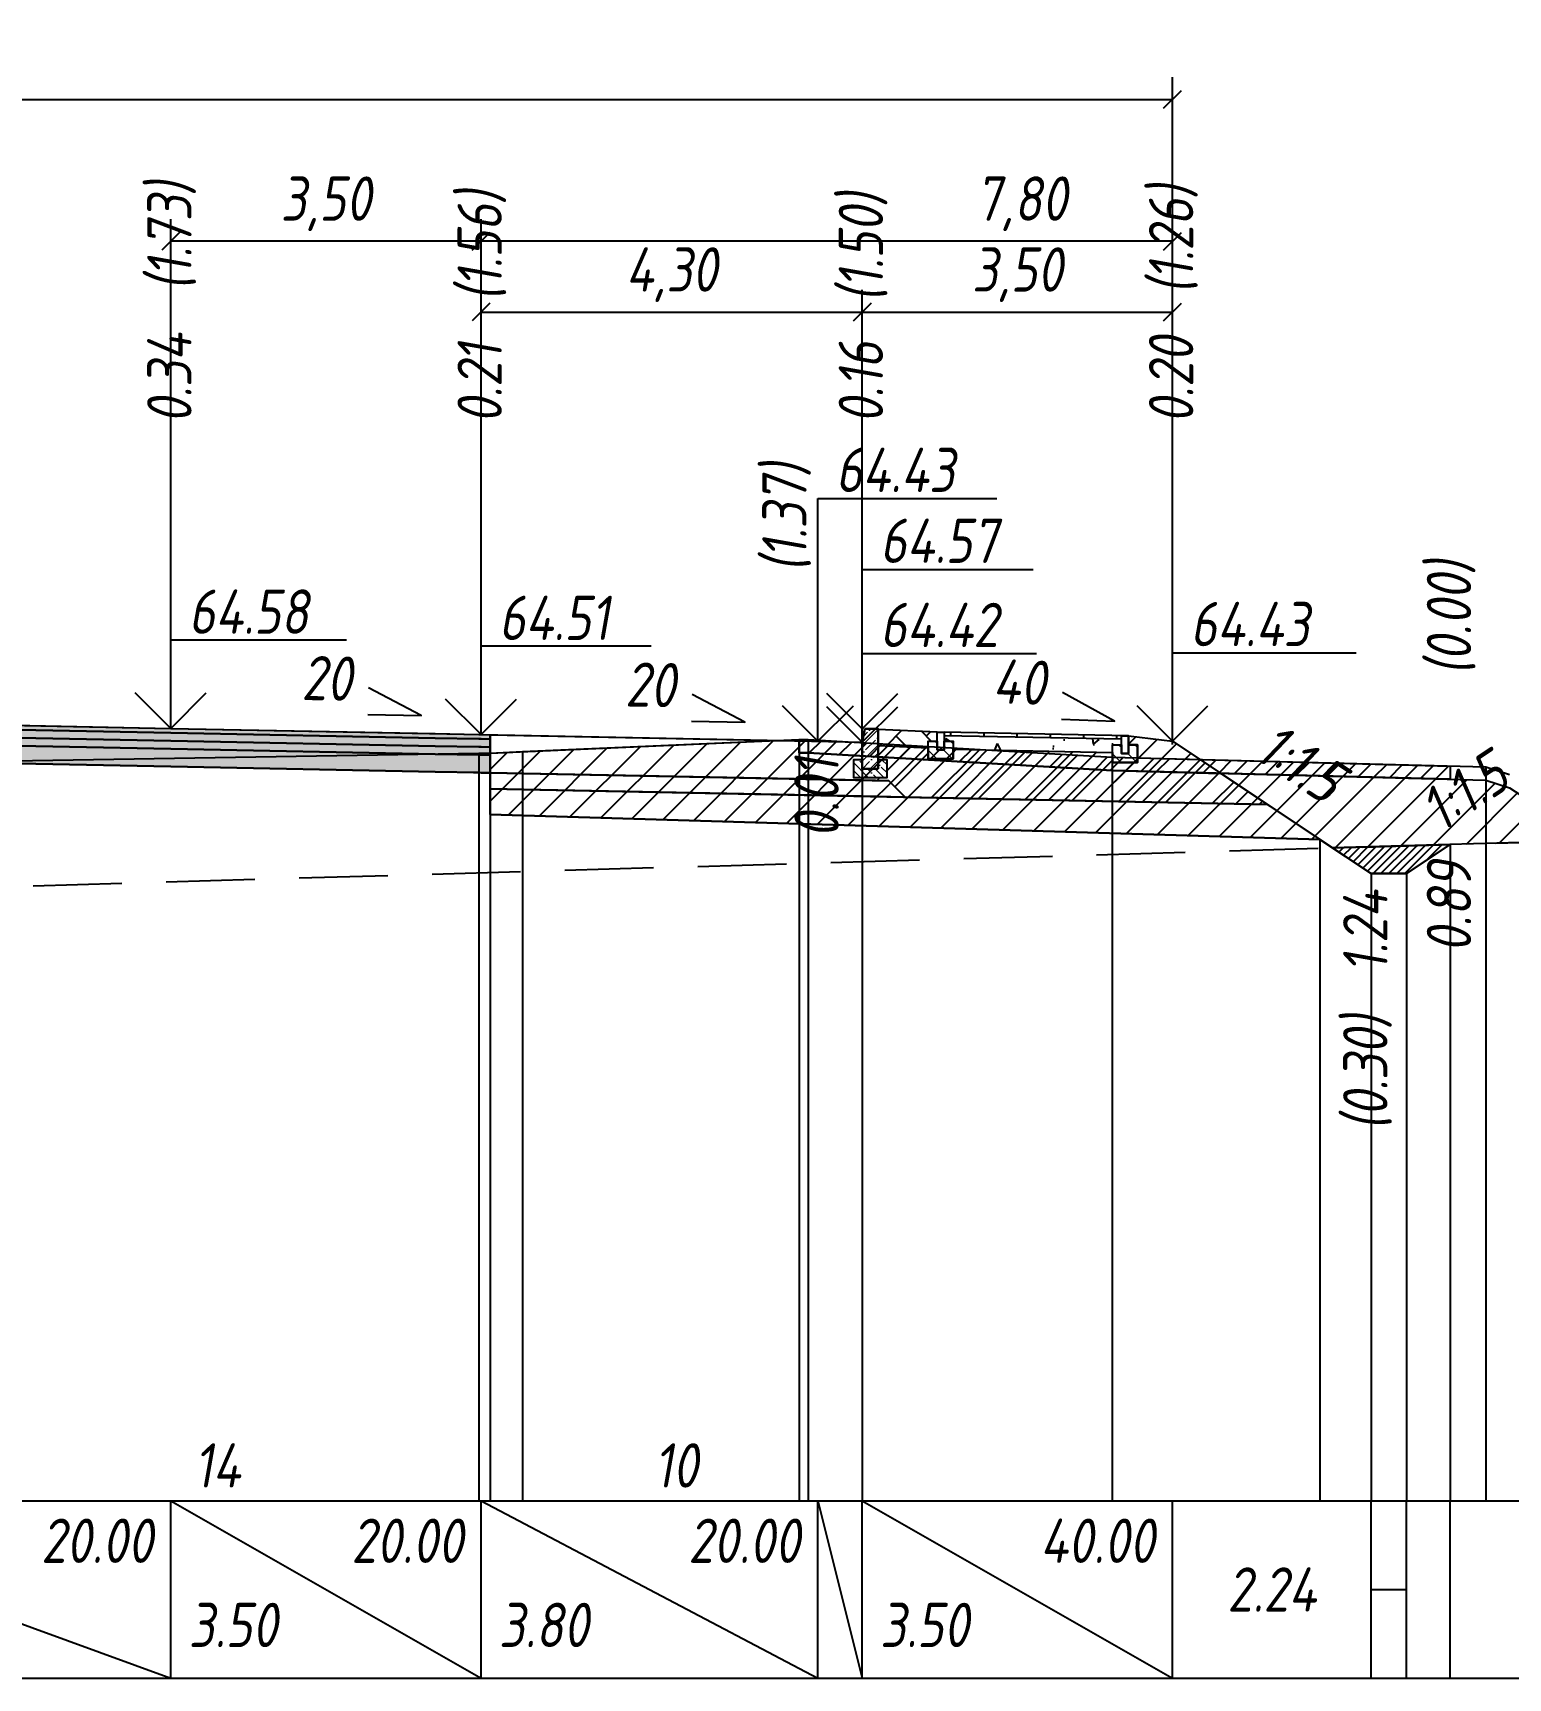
# Model space of a CAD drawing. Extents: x -717 to 1451, y -133302 to 233.
# Drawn here: x 212.6 to 295.8, y -130138 to -130045.2 of the extents above; entities that cross this region are included whole.
import ezdxf
from ezdxf.enums import TextEntityAlignment as Align

# ---------------------------------------------------------------- set-up
doc = ezdxf.new("R2010")
doc.units = 0
doc.linetypes.add('штриховая', pattern=[0.75, 0.5, -0.25])
for name, color, linetype in [('Интерполированный поперечник', 2, 'Continuous'), ('КОД_399', 252, 'Continuous'), ('Код_514', 1, 'Continuous'), ('Контур_0', 7, 'Continuous'), ('Контур_2660', 7, 'Continuous'), ('Контур_2665', 7, 'Continuous'), ('Контур_400', 7, 'Continuous'), ('Контур_508', 7, 'Continuous'), ('Контур_512', 7, 'Continuous'), ('Контур_513', 7, 'Continuous'), ('Красный поперечник', 1, 'Continuous'), ('Объём_2501', 7, 'Continuous'), ('Объём_2650', 7, 'Continuous'), ('Объём_2660', 7, 'Continuous'), ('Объём_2661', 7, 'Continuous'), ('Объём_2663', 7, 'Continuous'), ('Объём_2664', 7, 'Continuous'), ('Объём_2665', 7, 'Continuous'), ('Объём_2666', 7, 'Continuous'), ('Объём_2753', 7, 'Continuous'), ('Откосы', 7, 'Continuous'), ('Отметки покрытия', 7, 'Continuous'), ('Рабочие отметки', 7, 'Continuous'), ('Рабочие отметки доп.', 7, 'Continuous'), ('Слои выравнивания', 7, 'Continuous'), ('Таблица', 7, 'Continuous'), ('Уклоны проезжей части', 7, 'Continuous'), ('Черный поперечник', 3, 'Continuous')]:
    doc.layers.add(name, color=color, linetype=linetype)
for name, color, linetype, true_color in [('Контур_2540', 2, 'Continuous', 0xffff00), ('Контур_2562', 3, 'Continuous', 0x00ff00), ('Контур_2570', 7, 'Continuous', 0x80ff00), ('Контур_2725', 7, 'Continuous', 0x323232), ('Контур_2736', 4, 'Continuous', 0x00ffff), ('Контур_2737', 4, 'Continuous', 0x00ffff), ('Контур_2738', 4, 'Continuous', 0x00ffff), ('Контур_2739', 4, 'Continuous', 0x00ffff), ('Контур_2741', 4, 'Continuous', 0x00ffff), ('Контур_2742', 4, 'Continuous', 0x00ffff), ('Контур_2743', 4, 'Continuous', 0x00ffff), ('Контур_2744', 7, 'Continuous', 0xa4ffff), ('Контур_2745', 7, 'Continuous', 0xa4ffff), ('Контур_2747', 4, 'Continuous', 0x00ffff), ('Контур_2748', 4, 'Continuous', 0x00ffff), ('Контур_2749', 4, 'Continuous', 0x00ffff), ('Контур_2750', 4, 'Continuous', 0x00ffff), ('Контур_2751', 4, 'Continuous', 0x00ffff), ('Контур_2752', 4, 'Continuous', 0x00ffff), ('Контур_2760', 7, 'Continuous', 0x323232), ('Контур_2761', 7, 'Continuous', 0x323232), ('Контур_2762', 7, 'Continuous', 0x323232), ('Контур_2763', 7, 'Continuous', 0x323232), ('Контур_402', 7, 'Continuous', 0xff6464), ('Контур_703', 4, 'Continuous', 0x00ffff), ('Контур_705', 4, 'Continuous', 0x00ffff), ('Контур_707', 4, 'Continuous', 0x00ffff), ('Контур_720', 131, 'Continuous', 0xaaffff), ('Объём_2500', 7, 'Continuous', 0xc0c0c0), ('Объём_2520', 7, 'Continuous', 0x80ffff), ('Объём_2540', 2, 'Continuous', 0xffff00), ('Объём_2562', 3, 'Continuous', 0x00ff00), ('Объём_2563', 7, 'Continuous', 0xff8000), ('Объём_2570', 7, 'Continuous', 0x80ff00), ('Объём_2600', 7, 'Continuous', 0x808000), ('Объём_2620', 2, 'Continuous', 0xffff00), ('Объём_2746', 2, 'Continuous', 0xffff00)]:
    doc.layers.add(name, color=color, linetype=linetype, true_color=true_color)
doc.styles.get("Standard").update_dxf_attribs({"font": 'txt', "height": 2.5})
doc.styles.add('М', font='romand.shx', dxfattribs={"width": 0.8, "oblique": 10, "height": 2.5})
doc.dimstyles.new('ISO-25', dxfattribs={"dimtxt": 2.5, "dimasz": 2.5, "dimexe": 1.25, "dimexo": 0.625, "dimtad": 1, "dimtxsty": 'Standard', "dimcen": 2.5, "dimadec": 0, "dimazin": 0, "dimtfac": 1, "dimtmove": 0, "dimatfit": 3, "dimfxl": 1, "dimarcsym": 0})

# ---------------------------------------------------------------- blocks, each defined once
blk = doc.blocks.new('_Oblique')
at = {"color": 0, "linetype": 'ByBlock', "lineweight": -2}
blk.add_line((-0.5, -0.5), (0.5, 0.5), dxfattribs=at)
blk = doc.blocks.new('*D4045')
at = {"color": 0, "lineweight": -2, "transparency": 16777216}
for p, q in [((259.329, -130084.628), (259.329, -130059.673)), ((276.829, -130084.578), (276.829, -130059.673)), ((259.329, -130060.923), (276.829, -130060.923))]:
    blk.add_line(p, q, dxfattribs=at)
at = {"layer": 'Defpoints', "color": 0, "transparency": 16777216}
for p in [(276.829, -130060.923), (259.329, -130085.253), (276.829, -130085.203)]:
    blk.add_point(p, dxfattribs=at)
at = {"color": 0, "lineweight": -2, "transparency": 16777216, "rotation": 180}
blk.add_blockref('_Oblique', (259.329, -130060.923), dxfattribs=at)
at = {"color": 0, "lineweight": -2, "transparency": 16777216}
blk.add_blockref('_Oblique', (276.829, -130060.923), dxfattribs=at)
at = {"color": 0, "transparency": 16777216, "insert": (268.079, -130058.81), "char_height": 2.5, "width": 9.58333, "attachment_point": 5, "style": 'М'}
blk.add_mtext('3,50', dxfattribs=at)
blk = doc.blocks.new('*D4047')
at = {"color": 0, "lineweight": -2, "transparency": 16777216}
for p, q in [((237.829, -130084.198), (237.829, -130059.673)), ((259.329, -130084.628), (259.329, -130059.673)), ((237.829, -130060.923), (259.329, -130060.923))]:
    blk.add_line(p, q, dxfattribs=at)
at = {"layer": 'Defpoints', "color": 0, "transparency": 16777216}
for p in [(259.329, -130060.923), (237.829, -130084.823), (259.329, -130085.253)]:
    blk.add_point(p, dxfattribs=at)
at = {"color": 0, "lineweight": -2, "transparency": 16777216, "rotation": 180}
blk.add_blockref('_Oblique', (237.829, -130060.923), dxfattribs=at)
at = {"color": 0, "lineweight": -2, "transparency": 16777216}
blk.add_blockref('_Oblique', (259.329, -130060.923), dxfattribs=at)
at = {"color": 0, "transparency": 16777216, "insert": (248.579, -130058.81), "char_height": 2.5, "width": 9.58333, "attachment_point": 5, "style": 'М'}
blk.add_mtext('4,30', dxfattribs=at)
blk = doc.blocks.new('*D4049')
at = {"color": 0, "lineweight": -2, "transparency": 16777216}
for p, q in [((220.329, -130083.848), (220.329, -130055.673)), ((237.829, -130084.198), (237.829, -130055.673)), ((237.829, -130056.923), (220.329, -130056.923))]:
    blk.add_line(p, q, dxfattribs=at)
at = {"layer": 'Defpoints', "color": 0, "transparency": 16777216}
for p in [(220.329, -130056.923), (220.329, -130084.473), (237.829, -130084.823)]:
    blk.add_point(p, dxfattribs=at)
at = {"color": 0, "lineweight": -2, "transparency": 16777216, "rotation": 180}
blk.add_blockref('_Oblique', (220.329, -130056.923), dxfattribs=at)
at = {"color": 0, "lineweight": -2, "transparency": 16777216}
blk.add_blockref('_Oblique', (237.829, -130056.923), dxfattribs=at)
at = {"color": 0, "transparency": 16777216, "insert": (229.079, -130054.81), "char_height": 2.5, "width": 9.58333, "attachment_point": 5, "style": 'М'}
blk.add_mtext('3,50', dxfattribs=at)
blk = doc.blocks.new('*D4050')
at = {"color": 0, "lineweight": -2, "transparency": 16777216}
for p, q in [((237.829, -130084.198), (237.829, -130055.673)), ((276.829, -130085.328), (276.829, -130055.673)), ((276.829, -130056.923), (237.829, -130056.923))]:
    blk.add_line(p, q, dxfattribs=at)
at = {"layer": 'Defpoints', "color": 0, "transparency": 16777216}
for p in [(237.829, -130056.923), (237.829, -130084.823), (276.829, -130085.953)]:
    blk.add_point(p, dxfattribs=at)
at = {"color": 0, "lineweight": -2, "transparency": 16777216, "rotation": 180}
blk.add_blockref('_Oblique', (237.829, -130056.923), dxfattribs=at)
at = {"color": 0, "lineweight": -2, "transparency": 16777216}
blk.add_blockref('_Oblique', (276.829, -130056.923), dxfattribs=at)
at = {"color": 0, "transparency": 16777216, "insert": (268.312, -130054.81), "char_height": 2.5, "width": 9.58333, "attachment_point": 5, "style": 'М'}
blk.add_mtext('7,80', dxfattribs=at)
blk = doc.blocks.new('*D4052')
at = {"color": 0, "lineweight": -2, "transparency": 16777216}
for p, q in [((138.329, -130084.528), (138.329, -130047.673)), ((276.829, -130085.328), (276.829, -130047.673)), ((138.329, -130048.923), (276.829, -130048.923))]:
    blk.add_line(p, q, dxfattribs=at)
at = {"layer": 'Defpoints', "color": 0, "transparency": 16777216}
for p in [(276.829, -130048.923), (138.329, -130085.153), (276.829, -130085.953)]:
    blk.add_point(p, dxfattribs=at)
at = {"color": 0, "lineweight": -2, "transparency": 16777216, "rotation": 180}
blk.add_blockref('_Oblique', (138.329, -130048.923), dxfattribs=at)
at = {"color": 0, "lineweight": -2, "transparency": 16777216}
blk.add_blockref('_Oblique', (276.829, -130048.923), dxfattribs=at)
at = {"color": 0, "transparency": 16777216, "insert": (207.579, -130046.81), "char_height": 2.5, "width": 12.08333, "attachment_point": 5, "style": 'М'}
blk.add_mtext('27,70', dxfattribs=at)
blk = doc.blocks.new('БР100.30.18')
at = {"linetype": 'Continuous', "lineweight": 13}
h = blk.add_hatch(dxfattribs=at)
h.set_pattern_fill('ANSI35', scale=5)
h.set_pattern_definition([(45, (-1504.996, -4799.2297), (-0.88388348, 0.88388348), []), (45, (-1504.1121, -4799.2297), (-0.88388348, 0.88388348), [1.5625, -0.3125, 0, -0.3125])])
h.paths.add_polyline_path([(0.3, 3.47), (1.8, 3.47), (1.8, -1.03), (0, -1.03), (0, 1.97)])
h = blk.add_hatch(dxfattribs=at)
h.set_pattern_fill('ANSI35', scale=5, angle=90)
h.set_pattern_definition([(135, (-1504.996, -4800.7297), (-0.88388348, -0.88388348), []), (135, (-1504.996, -4799.8458), (-0.88388348, -0.88388348), [1.5625, -0.3125, 0, -0.3125])])
h.paths.add_polyline_path([(-1, -0.03), (0, -0.03), (0, -1.03), (1.8, -1.03), (1.8, -0.03), (2.8, -0.03), (2.8, -2.03), (-1, -2.03)])
at = {"color": 7, "lineweight": 30}
blk.add_lwpolyline([(1.8, -1.03), (0, -1.03), (0, 1.97), (0.3, 3.47), (1.8, 3.47)], close=True, dxfattribs=at)
at = {"linetype": 'Continuous'}
blk.add_lwpolyline([(0, -0.03), (-1, -0.03), (-1, -2.03), (2.8, -2.03), (2.8, -0.03), (1.8, -0.03)], dxfattribs=at)

msp = doc.modelspace()

# ---------------------------------------------------------------- hatches: boundary and pattern name
at = {"linetype": 'Continuous'}
h = msp.add_hatch(dxfattribs=at)
h.set_pattern_fill('AR-HBONE', color=253, scale=0.3)
h.set_pattern_definition([(45, (-35.743, -135890.4751), (0, 1.69705627), [3.6, -1.2]), (135, (-34.8944, -135889.6265), (1e-16, 1.69705627), [3.6, -1.2])])
h.paths.add_polyline_path([(263.95, -130084.626), (263.95, -130085.626), (263.95, -130085.626)])
h.paths.add_polyline_path([(260.229, -130084.477), (263.55, -130084.626), (263.55, -130085.126), (263.05, -130085.126), (263.05, -130085.504), (260.229, -130085.378)])
h = msp.add_hatch(dxfattribs=at)
h.set_pattern_fill('ANSI31', color=256, scale=15, angle=45, style=0)
h.set_pattern_definition([(90, (-1648.1792, -135038.2566), (-1.875, 3e-16), [])])
h.paths.add_polyline_path([(273.946, -130084.832), (263.95, -130084.626), (263.95, -130084.826), (273.946, -130085.024)])
at = {"linetype": 'Continuous', "lineweight": 13}
h = msp.add_hatch(dxfattribs=at)
h.set_pattern_fill('ANSI35', scale=5, angle=90)
h.set_pattern_definition([(135, (-1604.1337, -64356.9975), (-0.883883476, -0.883883476), []), (135, (-1604.1337, -64356.1137), (-0.883883476, -0.883883476), [1.5625, -0.3125, 0, -0.3125])])
h.paths.add_polyline_path([(263.05, -130085.126), (263.55, -130085.126), (263.55, -130085.626), (263.95, -130085.626), (263.95, -130085.126), (264.45, -130085.126), (264.45, -130086.126), (263.05, -130086.126)])
h = msp.add_hatch(dxfattribs=at)
h.set_pattern_fill('ANSI35', scale=5, angle=90)
h.set_pattern_definition([(135, (-1593.7382, -64357.2036), (-0.883883476, -0.883883476), []), (135, (-1593.7382, -64356.3197), (-0.883883476, -0.883883476), [1.5625, -0.3125, 0, -0.3125])])
h.paths.add_polyline_path([(273.446, -130085.332), (273.945, -130085.332), (273.946, -130085.832), (274.346, -130085.832), (274.346, -130085.332), (274.846, -130085.332), (274.846, -130086.332), (273.446, -130086.332)])
at = {"layer": 'КОД_399'}
h = msp.add_hatch(dxfattribs=at)
h.set_pattern_fill('AR-CONC', scale=0.7, angle=45, style=0)
h.set_pattern_definition([(95, (-1648.261, -135038.346), (3.860864, 3.2396496), [0.525, -5.775]), (40, (-1648.261, -135038.346), (-4.409945, 3.036377), [0.42, -4.62]), (145.45144, (-1647.9394, -135038.076), (-0.549081, 6.2760265), [0.4461813, -4.907995]), (91.1842, (-1649.251, -135037.356), (6.101854, 4.4632964), [0.7875, -8.6625]), (141.63564, (-1648.7426, -135036.984), (-0.1953, 9.447982), [0.669272, -7.361996]), (36.18416, (-1649.251, -135037.356), (-0.1953, 9.447982), [0.63, -6.93]), (66, (-1648.5086, -135037.1084), (4.947401, 0.9616773), [0.525, -5.775]), (11, (-1648.5086, -135037.1084), (-2.38496, 4.793659), [0.42, -4.62]), (116.45144, (-1648.0963, -135037.028), (2.562441, 5.7553363), [0.4461813, -4.907995]), (82.5, (-1648.2611, -135038.3458), (-1.5875523, 1.7079287), [0, -4.564, 0, -4.69, 0, -4.6375]), (52.5, (-1648.261, -135038.3458), (-0.6501106, 3.2543661), [0, -2.674, 0, -4.459, 0, -1.7675]), (12.5, (-1649.365, -135039.4496), (2.7539272, 2.5306453), [0, -1.75, 0, -5.46, 0, -7.245]), (2.5, (-1649.86, -135039.9446), (2.3911299, 3.3821186), [0, -2.275, 0, -3.626, 0, -5.145])])
h.paths.add_polyline_path([(273.446, -130085.332), (273.946, -130085.332), (273.946, -130085.024), (263.95, -130084.826), (263.95, -130085.126), (264.45, -130085.126), (264.45, -130085.586), (273.446, -130085.764)])
at = {"layer": 'Объём_2563'}
h = msp.add_hatch(dxfattribs=at)
h.set_pattern_fill('ANSI31', color=256, scale=0.3)
h.paths.add_polyline_path([(138.329, -130085.091), (142.829, -130084.911), (142.829, -130085.639), (145.329, -130085.639), (145.329, -130086.961), (143.829, -130086.991), (142.91, -130087.909), (133.829, -130088.091)])
h.paths.add_polyline_path([(261.747, -130088.289), (260.829, -130087.371), (259.329, -130087.341), (259.329, -130087.191), (260.727, -130087.192), (260.728, -130086.192), (260.228, -130086.192), (260.229, -130085.378), (263.05, -130085.504), (263.05, -130086.126), (264.45, -130086.126), (264.45, -130085.586), (273.446, -130085.764), (273.446, -130086.332), (274.846, -130086.332), (274.846, -130085.332), (274.346, -130085.332), (274.346, -130084.832), (276.829, -130085.141), (282.164, -130088.698)])
at = {"layer": 'Объём_2570'}
h = msp.add_hatch(dxfattribs=at)
h.set_pattern_fill('ANSI31', color=256, scale=0.2)
h.paths.add_polyline_path([(142.158, -130088.572), (141.195, -130089.166), (140.165, -130089.658), (137.835, -130090.637), (134.687, -130092.528), (133.999, -130093.314), (130.128, -130096.415), (125.096, -130097.56), (121.591, -130097.887), (120.245, -130100.78), (111.029, -130108.75), (105.112, -130108.224), (105, -130108.06), (105, -130107.31), (105.112, -130107.474), (111.029, -130108), (120.245, -130100.03), (121.591, -130097.137), (125.096, -130096.81), (130.128, -130095.665), (133.999, -130092.564), (134.687, -130091.778), (137.835, -130089.887), (140.165, -130088.908), (141.195, -130088.416), (142.158, -130087.822)])
h.paths.add_polyline_path([(292.498, -130087.286), (273.419, -130086.789), (256.279, -130085.792), (255.772, -130085.791), (255.772, -130085.041), (256.279, -130085.042), (273.419, -130086.039), (292.498, -130086.536)])
at = {"layer": 'Объём_2600'}
h = msp.add_hatch(dxfattribs=at)
h.set_pattern_fill('ANSI31', color=6, scale=0.4)
h.paths.add_polyline_path([(142.925, -130087.8), (158.232, -130087.399), (158.232, -130088.949), (140.538, -130089.48), (141.195, -130089.166), (142.158, -130088.572), (142.158, -130087.822)])
h.paths.add_polyline_path([(255.772, -130085.791), (256.279, -130085.792), (273.419, -130086.789), (294.508, -130087.339), (295.828, -130087.76), (297.122, -130088.592), (300.416, -130090.732), (285.852, -130091.156), (285.138, -130090.68), (238.341, -130089.276), (238.341, -130085.809), (255.772, -130085.041)])
at = {"layer": 'Объём_2620'}
h = msp.add_hatch(dxfattribs=at)
h.set_pattern_fill('ANSI31', color=2, scale=0.1)
h.paths.add_polyline_path([(285.852, -130091.156), (288.03, -130092.608), (290.03, -130092.608), (292.498, -130090.963)])
at = {"layer": 'Слои выравнивания'}
for color, points in [(2, [(207.579, -130084.156), (207.946, -130084.163), (220.329, -130084.411), (235.237, -130084.709), (237.708, -130084.758), (237.829, -130084.761), (238.341, -130084.771), (238.341, -130085.021), (237.829, -130085.011), (237.708, -130085.008), (235.237, -130084.959), (220.329, -130084.661), (207.946, -130084.413), (207.579, -130084.406)]), (3, [(207.579, -130084.406), (207.946, -130084.413), (220.329, -130084.661), (235.237, -130084.959), (237.708, -130085.008), (237.829, -130085.011), (238.341, -130085.021), (238.341, -130085.471), (237.829, -130085.461), (237.708, -130085.458), (235.237, -130085.409), (220.329, -130085.111), (207.946, -130084.863), (207.579, -130084.856)]), (4, [(207.579, -130084.856), (207.946, -130084.863), (220.329, -130085.111), (235.237, -130085.409), (237.708, -130085.458), (237.829, -130085.461), (238.341, -130085.471), (238.341, -130085.921), (237.829, -130085.911), (237.708, -130085.908), (235.237, -130085.859), (220.329, -130085.561), (207.946, -130085.313), (207.579, -130085.306)]), (5, [(207.579, -130085.306), (207.946, -130085.313), (220.329, -130085.561), (235.237, -130085.859), (237.708, -130085.908), (237.829, -130085.911), (238.341, -130085.921), (238.341, -130086.921), (237.829, -130086.911), (237.708, -130086.908), (235.237, -130086.859), (220.329, -130086.561), (207.946, -130086.313), (207.579, -130086.306)])]:
    msp.add_hatch(color=color, dxfattribs=at).paths.add_polyline_path(points)

# ---------------------------------------------------------------- linework, layer by layer
for points in [[(263.55, -130084.626), (260.229, -130084.477), (260.229, -130085.378), (263.05, -130085.504), (263.05, -130085.126), (263.55, -130085.126), (263.55, -130084.626)], [(263.55, -130084.626), (263.95, -130084.626), (263.95, -130085.626), (263.55, -130085.626), (263.55, -130084.626)], [(274.346, -130084.832), (263.95, -130084.626)], [(273.946, -130085.024), (263.95, -130084.826)], [(273.946, -130084.832), (274.346, -130084.832), (274.346, -130085.832), (273.946, -130085.832), (273.946, -130084.832)], [(263.95, -130085.126), (264.45, -130085.126), (264.45, -130086.126), (263.05, -130086.126), (263.05, -130085.126), (263.55, -130085.126), (263.55, -130085.626), (263.95, -130085.626), (263.95, -130085.126)], [(264.45, -130085.586), (273.446, -130085.764)], [(274.346, -130085.332), (274.846, -130085.332), (274.846, -130086.332), (273.446, -130086.332), (273.446, -130085.332), (273.946, -130085.332), (273.946, -130085.832), (274.346, -130085.832), (274.346, -130085.332)]]:
    msp.add_lwpolyline(points)
at = {"color": 2}
msp.add_lwpolyline([(285.852, -130091.156), (288.03, -130092.608), (290.03, -130092.608), (292.498, -130090.963), (285.852, -130091.156)], dxfattribs=at)
at = {"layer": 'Интерполированный поперечник', "linetype": 'штриховая', "ltscale": 10, "flags": 128}
msp.add_lwpolyline([(130.11, -130095.691), (301.483, -130090.701)], dxfattribs=at)
at = {"layer": 'Код_514'}
for p, q in [((192.829, -130128), (220.329, -130138)), ((220.329, -130138), (220.329, -130128)), ((220.329, -130128), (237.829, -130138)), ((237.829, -130138), (237.829, -130128)), ((237.829, -130128), (256.829, -130138)), ((256.829, -130138), (256.829, -130128)), ((256.829, -130128), (259.329, -130138)), ((259.329, -130138), (259.329, -130128)), ((259.329, -130138), (259.329, -130128)), ((259.329, -130128), (276.829, -130138)), ((276.829, -130138), (276.829, -130128)), ((288.03, -130138), (288.03, -130128)), ((290.03, -130138), (290.03, -130128)), ((292.498, -130138), (292.498, -130128)), ((288.03, -130133), (290.03, -130133))]:
    msp.add_line(p, q, dxfattribs=at)
at = {"layer": 'Контур_0', "flags": 128}
for points in [[(238.341, -130084.771), (259.329, -130085.191), (259.329, -130087.341), (238.341, -130086.921), (238.341, -130084.771), (238.341, -130084.771)], [(276.829, -130085.141), (285.852, -130091.156), (285.852, -130091.156), (285.852, -130091.156), (285.852, -130091.156), (285.852, -130091.156), (285.852, -130091.156), (285.852, -130091.156), (285.852, -130091.156), (285.852, -130091.156), (285.852, -130091.156), (285.852, -130091.156), (285.852, -130091.156), (285.852, -130091.156), (285.852, -130091.156), (288.03, -130092.608)], [(276.829, -130085.141), (285.852, -130091.156), (285.852, -130091.156), (285.852, -130091.156), (285.852, -130091.156), (285.852, -130091.156), (285.852, -130091.156), (285.852, -130091.156), (285.852, -130091.156), (285.852, -130091.156), (285.852, -130091.156), (285.852, -130091.156), (285.852, -130091.156), (285.852, -130091.156), (285.852, -130091.156), (288.03, -130092.608), (290.03, -130092.608), (292.498, -130090.963), (292.498, -130090.963), (292.498, -130090.963), (292.498, -130090.963), (292.498, -130090.963), (292.498, -130090.963), (292.498, -130090.963), (292.498, -130090.963), (292.498, -130090.963), (292.498, -130090.963), (292.498, -130090.963), (292.498, -130090.963), (292.498, -130090.963)]]:
    msp.add_lwpolyline(points, dxfattribs=at)
at = {"layer": 'Контур_0', "color": 250, "flags": 128}
for points in [[(259.329, -130088.241), (238.341, -130087.821), (238.341, -130086.921), (260.829, -130087.371), (261.747, -130088.289), (259.329, -130088.241), (259.329, -130088.241)], [(259.329, -130087.341), (260.829, -130087.371), (261.747, -130088.289), (282.164, -130088.698)]]:
    msp.add_lwpolyline(points, dxfattribs=at)
at = {"layer": 'Контур_2540', "flags": 128}
msp.add_lwpolyline([(238.341, -130087.821), (282.164, -130088.698), (285.138, -130090.68), (238.341, -130089.276), (238.341, -130087.821), (238.341, -130087.821)], dxfattribs=at)
at = {"layer": 'Контур_2562', "flags": 128}
msp.add_lwpolyline([(276.829, -130085.141), (276.829, -130085.141), (276.829, -130085.141), (276.829, -130085.141), (276.829, -130085.141)], dxfattribs=at)
at = {"layer": 'Контур_2570', "flags": 128}
msp.add_lwpolyline([(142.925, -130087.8), (158.232, -130087.399), (160.842, -130087.34), (192.829, -130086.58), (202.76, -130086.344), (207.946, -130086.303), (237.708, -130085.819), (238.341, -130085.809), (240.17, -130085.726), (255.772, -130085.041), (255.772, -130085.791), (256.279, -130085.792), (273.419, -130086.789), (294.508, -130087.339), (295.828, -130087.76)], dxfattribs=at)
at = {"layer": 'Контур_2660', "flags": 128}
msp.add_lwpolyline([(238.341, -130089.276), (285.138, -130090.68)], dxfattribs=at)
at = {"layer": 'Контур_2665', "flags": 128}
msp.add_lwpolyline([(276.829, -130085.141), (276.829, -130085.141)], dxfattribs=at)
at = {"layer": 'Контур_2725', "flags": 128}
msp.add_lwpolyline([(158.232, -130087.399), (160.842, -130087.34), (165.329, -130087.234), (192.829, -130086.58), (202.76, -130086.344), (203.995, -130086.334), (205.787, -130086.37), (205.787, -130086.32), (207.579, -130086.356), (207.579, -130086.306), (207.946, -130086.313), (220.329, -130086.561), (235.237, -130086.859), (237.708, -130086.908), (237.829, -130086.911), (238.341, -130086.921)], dxfattribs=at)
at = {"layer": 'Контур_2736', "flags": 128}
for points in [[(276.829, -130085.141), (285.852, -130091.156)], [(285.852, -130091.156), (288.03, -130092.608)]]:
    msp.add_lwpolyline(points, dxfattribs=at)
at = {"layer": 'Контур_2737', "flags": 128}
msp.add_lwpolyline([(285.852, -130091.156), (285.852, -130091.156)], dxfattribs=at)
at = {"layer": 'Контур_2738', "flags": 128}
msp.add_lwpolyline([(285.852, -130091.156), (285.852, -130091.156)], dxfattribs=at)
at = {"layer": 'Контур_2739', "flags": 128}
msp.add_lwpolyline([(285.852, -130091.156), (285.852, -130091.156)], dxfattribs=at)
at = {"layer": 'Контур_2741', "flags": 128}
msp.add_lwpolyline([(292.498, -130090.963), (292.498, -130090.963)], dxfattribs=at)
at = {"layer": 'Контур_2742', "flags": 128}
msp.add_lwpolyline([(292.498, -130090.963), (292.498, -130090.963)], dxfattribs=at)
at = {"layer": 'Контур_2743', "flags": 128}
msp.add_lwpolyline([(292.498, -130090.963), (292.498, -130090.963)], dxfattribs=at)
at = {"layer": 'Контур_2744', "flags": 128}
msp.add_lwpolyline([(292.498, -130090.963), (292.498, -130090.963)], dxfattribs=at)
msp.add_lwpolyline([(292.498, -130090.963), (292.498, -130090.963)], dxfattribs=at)
msp.add_lwpolyline([(292.498, -130090.963), (292.498, -130090.963)], dxfattribs=at)
msp.add_lwpolyline([(292.498, -130090.963), (292.498, -130090.963)], dxfattribs=at)
msp.add_lwpolyline([(292.498, -130090.963), (292.498, -130090.963)], dxfattribs=at)
msp.add_lwpolyline([(292.498, -130090.963), (292.498, -130090.963)], dxfattribs=at)
at = {"layer": 'Контур_2745', "flags": 128}
msp.add_lwpolyline([(285.852, -130091.156), (285.852, -130091.156)], dxfattribs=at)
msp.add_lwpolyline([(285.852, -130091.156), (285.852, -130091.156)], dxfattribs=at)
msp.add_lwpolyline([(285.852, -130091.156), (285.852, -130091.156)], dxfattribs=at)
msp.add_lwpolyline([(285.852, -130091.156), (285.852, -130091.156)], dxfattribs=at)
msp.add_lwpolyline([(285.852, -130091.156), (285.852, -130091.156)], dxfattribs=at)
msp.add_lwpolyline([(285.852, -130091.156), (285.852, -130091.156)], dxfattribs=at)
at = {"layer": 'Контур_2747', "flags": 128}
msp.add_lwpolyline([(285.852, -130091.156), (285.852, -130091.156)], dxfattribs=at)
at = {"layer": 'Контур_2748', "flags": 128}
msp.add_lwpolyline([(285.852, -130091.156), (285.852, -130091.156)], dxfattribs=at)
at = {"layer": 'Контур_2749', "flags": 128}
msp.add_lwpolyline([(285.852, -130091.156), (285.852, -130091.156)], dxfattribs=at)
at = {"layer": 'Контур_2750', "flags": 128}
msp.add_lwpolyline([(292.498, -130090.963), (292.498, -130090.963)], dxfattribs=at)
at = {"layer": 'Контур_2751', "flags": 128}
msp.add_lwpolyline([(292.498, -130090.963), (292.498, -130090.963)], dxfattribs=at)
at = {"layer": 'Контур_2752', "flags": 128}
msp.add_lwpolyline([(292.498, -130090.963), (292.498, -130090.963)], dxfattribs=at)
at = {"layer": 'Контур_2760', "flags": 128}
msp.add_lwpolyline([(158.232, -130084.553), (160.842, -130084.501), (165.329, -130084.411), (192.829, -130083.861), (202.76, -130084.059), (203.995, -130084.084), (205.787, -130084.12), (207.579, -130084.156), (207.946, -130084.163), (220.329, -130084.411), (235.237, -130084.709), (237.708, -130084.758), (237.829, -130084.761), (238.341, -130084.771)], dxfattribs=at)
at = {"layer": 'Контур_2761', "flags": 128}
msp.add_lwpolyline([(158.232, -130084.803), (160.842, -130084.751), (165.329, -130084.661), (192.829, -130084.111), (202.76, -130084.309), (203.995, -130084.334), (205.787, -130084.37), (207.579, -130084.406), (207.946, -130084.413), (220.329, -130084.661), (235.237, -130084.959), (237.708, -130085.008), (237.829, -130085.011), (238.341, -130085.021)], dxfattribs=at)
at = {"layer": 'Контур_2762', "flags": 128}
msp.add_lwpolyline([(158.232, -130085.253), (160.842, -130085.201), (165.329, -130085.111), (192.829, -130084.561), (202.76, -130084.759), (203.995, -130084.784), (205.787, -130084.82), (207.579, -130084.856), (207.946, -130084.863), (220.329, -130085.111), (235.237, -130085.409), (237.708, -130085.458), (237.829, -130085.461), (238.341, -130085.471)], dxfattribs=at)
at = {"layer": 'Контур_2763', "flags": 128}
msp.add_lwpolyline([(158.232, -130085.703), (160.842, -130085.651), (165.329, -130085.561), (192.829, -130085.011), (202.76, -130085.209), (203.995, -130085.234), (205.787, -130085.27), (207.579, -130085.306), (207.946, -130085.313), (220.329, -130085.561), (235.237, -130085.859), (237.708, -130085.908), (237.829, -130085.911), (238.341, -130085.921)], dxfattribs=at)
at = {"layer": 'Контур_400', "flags": 128}
msp.add_lwpolyline([(192.829, -130083.861), (220.329, -130084.411), (237.829, -130084.761), (237.829, -130084.761), (237.829, -130084.761), (237.829, -130084.761), (256.829, -130085.141), (256.829, -130085.141), (259.329, -130085.191)], dxfattribs=at)
at = {"layer": 'Контур_402', "flags": 128}
msp.add_lwpolyline([(131.331, -130089.756), (158.232, -130088.949), (158.232, -130087.399), (160.842, -130087.34), (192.829, -130086.58), (202.76, -130086.344), (203.995, -130086.334), (205.787, -130086.37), (205.787, -130086.32), (207.579, -130086.356), (207.579, -130086.306), (238.341, -130086.921), (238.341, -130089.276), (285.138, -130090.68)], dxfattribs=at)
at = {"layer": 'Контур_508', "flags": 128}
msp.add_lwpolyline([(105, -130107.31), (131.331, -130089.756), (158.232, -130088.949), (158.232, -130087.399), (160.842, -130087.34), (192.829, -130086.58), (202.76, -130086.344), (203.995, -130086.334), (205.787, -130086.37), (205.787, -130086.32), (207.579, -130086.356), (207.579, -130086.306), (238.341, -130086.921), (238.341, -130089.276), (285.138, -130090.68), (288.03, -130092.608), (290.03, -130092.608), (292.498, -130090.963)], dxfattribs=at)
at = {"layer": 'Контур_512', "flags": 128}
msp.add_lwpolyline([(238.341, -130089.276), (285.138, -130090.68), (288.03, -130092.608), (290.03, -130092.608), (292.498, -130090.963)], dxfattribs=at)
at = {"layer": 'Контур_513', "flags": 128}
msp.add_lwpolyline([(105, -130107.31), (131.331, -130089.756), (158.232, -130088.949), (158.232, -130087.399), (160.842, -130087.34), (192.829, -130086.58), (202.76, -130086.344), (203.995, -130086.334), (205.787, -130086.37), (205.787, -130086.32), (207.579, -130086.356), (207.579, -130086.306), (238.341, -130086.921), (238.341, -130089.276), (285.138, -130090.68), (288.03, -130092.608), (290.03, -130092.608), (292.498, -130090.963)], dxfattribs=at)
at = {"layer": 'Контур_703', "flags": 128}
msp.add_lwpolyline([(276.829, -130085.141), (285.852, -130091.156)], dxfattribs=at)
at = {"layer": 'Контур_705', "flags": 128}
msp.add_lwpolyline([(285.852, -130091.156), (285.852, -130091.156)], dxfattribs=at)
at = {"layer": 'Контур_707', "flags": 128}
msp.add_lwpolyline([(290.03, -130092.608), (292.498, -130090.963)], dxfattribs=at)
at = {"layer": 'Контур_720', "flags": 128}
msp.add_lwpolyline([(288.03, -130092.608), (290.03, -130092.608)], dxfattribs=at)
at = {"layer": 'Красный поперечник'}
for p, q in [((192.829, -130083.861), (220.329, -130084.411)), ((220.329, -130084.411), (237.829, -130084.761)), ((237.829, -130084.761), (256.829, -130085.141)), ((256.829, -130085.141), (259.329, -130085.191)), ((276.829, -130085.141), (288.03, -130092.608)), ((238.341, -130089.276), (238.341, -130128)), ((285.138, -130090.68), (285.138, -130128)), ((290.03, -130092.608), (292.498, -130090.963)), ((292.498, -130090.963), (292.498, -130128)), ((288.03, -130092.608), (288.03, -130128)), ((288.03, -130092.608), (290.03, -130092.608)), ((290.03, -130092.608), (290.03, -130128))]:
    msp.add_line(p, q, dxfattribs=at)
at = {"layer": 'Объём_2500', "flags": 128}
msp.add_lwpolyline([(238.341, -130084.771), (259.329, -130085.191), (259.329, -130087.341), (238.341, -130086.921), (238.341, -130084.771), (238.341, -130084.771)], dxfattribs=at)
msp.add_lwpolyline([(238.341, -130084.771), (259.329, -130085.191), (259.329, -130087.341), (238.341, -130086.921), (238.341, -130084.771), (238.341, -130084.771)], dxfattribs=at)
at = {"layer": 'Объём_2501', "flags": 128}
for points in [[(192.829, -130083.861), (220.329, -130084.411), (237.829, -130084.761), (237.829, -130084.761), (237.829, -130084.761), (237.829, -130084.761), (256.829, -130085.141), (256.829, -130085.141), (259.329, -130085.191)], [(237.829, -130084.761), (256.829, -130085.141), (256.829, -130085.141), (259.329, -130085.191)]]:
    msp.add_lwpolyline(points, dxfattribs=at)
at = {"layer": 'Объём_2520', "color": 250, "flags": 128}
msp.add_lwpolyline([(259.329, -130088.241), (238.341, -130087.821), (238.341, -130086.921), (260.829, -130087.371), (261.747, -130088.289), (259.329, -130088.241), (259.329, -130088.241)], dxfattribs=at)
msp.add_lwpolyline([(259.329, -130088.241), (238.341, -130087.821), (238.341, -130086.921), (260.829, -130087.371), (261.747, -130088.289), (259.329, -130088.241), (259.329, -130088.241)], dxfattribs=at)
at = {"layer": 'Объём_2540', "flags": 128}
msp.add_lwpolyline([(238.341, -130087.821), (282.164, -130088.698), (285.138, -130090.68), (238.341, -130089.276), (238.341, -130087.821), (238.341, -130087.821)], dxfattribs=at)
msp.add_lwpolyline([(238.341, -130087.821), (282.164, -130088.698), (285.138, -130090.68), (238.341, -130089.276), (238.341, -130087.821), (238.341, -130087.821)], dxfattribs=at)
at = {"layer": 'Объём_2562', "flags": 128}
msp.add_lwpolyline([(276.829, -130085.141), (276.829, -130085.141), (276.829, -130085.141), (276.829, -130085.141), (276.829, -130085.141)], dxfattribs=at)
msp.add_lwpolyline([(276.829, -130085.141), (276.829, -130085.141), (276.829, -130085.141), (276.829, -130085.141), (276.829, -130085.141)], dxfattribs=at)
at = {"layer": 'Объём_2563', "color": 250, "flags": 128}
msp.add_lwpolyline([(261.747, -130088.289), (260.829, -130087.371), (259.329, -130087.341), (259.329, -130087.191), (260.727, -130087.192), (260.728, -130086.192), (260.228, -130086.192), (260.229, -130085.378), (263.05, -130085.504), (263.05, -130086.126), (264.45, -130086.126), (264.45, -130085.586), (273.446, -130085.764), (273.446, -130086.332), (274.846, -130086.332), (274.846, -130085.332), (274.346, -130085.332), (274.346, -130084.832), (276.829, -130085.141), (282.164, -130088.698), (261.747, -130088.289), (261.747, -130088.289)], dxfattribs=at)
at = {"layer": 'Объём_2570', "flags": 128}
msp.add_lwpolyline([(292.498, -130087.286), (273.419, -130086.789), (256.279, -130085.792), (255.772, -130085.791), (255.772, -130085.041), (256.279, -130085.042), (273.419, -130086.039), (292.498, -130086.536), (292.498, -130087.286), (292.498, -130087.286)], dxfattribs=at)
msp.add_lwpolyline([(292.498, -130087.286), (273.419, -130086.789), (256.279, -130085.792), (255.772, -130085.791), (255.772, -130085.041), (256.279, -130085.042), (273.419, -130086.039), (292.498, -130086.536), (292.498, -130087.286), (292.498, -130087.286)], dxfattribs=at)
at = {"layer": 'Объём_2620', "flags": 128}
msp.add_lwpolyline([(285.852, -130091.156), (292.498, -130090.963), (290.03, -130092.608), (288.03, -130092.608), (285.852, -130091.156), (285.852, -130091.156)], dxfattribs=at)
msp.add_lwpolyline([(285.852, -130091.156), (292.498, -130090.963), (290.03, -130092.608), (288.03, -130092.608), (285.852, -130091.156), (285.852, -130091.156)], dxfattribs=at)
at = {"layer": 'Объём_2650', "flags": 128}
msp.add_lwpolyline([(255.772, -130085.791), (256.279, -130085.792), (273.419, -130086.789), (294.508, -130087.339), (295.828, -130087.76), (297.122, -130088.592), (300.416, -130090.732), (285.852, -130091.156), (285.138, -130090.68), (238.341, -130089.276), (238.341, -130085.809), (255.772, -130085.041), (255.772, -130085.791), (255.772, -130085.791)], dxfattribs=at)
at = {"layer": 'Объём_2650', "color": 6, "flags": 128}
msp.add_lwpolyline([(255.772, -130085.791), (256.279, -130085.792), (273.419, -130086.789), (294.508, -130087.339), (295.828, -130087.76), (297.122, -130088.592), (300.416, -130090.732), (285.852, -130091.156), (285.138, -130090.68), (238.341, -130089.276), (238.341, -130085.809), (255.772, -130085.041), (255.772, -130085.791), (255.772, -130085.791)], dxfattribs=at)
at = {"layer": 'Объём_2660', "flags": 128}
msp.add_lwpolyline([(238.341, -130089.276), (285.138, -130090.68)], dxfattribs=at)
msp.add_lwpolyline([(238.341, -130089.276), (285.138, -130090.68)], dxfattribs=at)
at = {"layer": 'Объём_2661', "flags": 128}
msp.add_lwpolyline([(276.829, -130085.141), (285.852, -130091.156)], dxfattribs=at)
msp.add_lwpolyline([(276.829, -130085.141), (285.852, -130091.156)], dxfattribs=at)
at = {"layer": 'Объём_2663', "flags": 128}
for points in [[(285.852, -130091.156), (288.03, -130092.608)], [(285.852, -130091.156), (288.03, -130092.608)], [(290.03, -130092.608), (292.498, -130090.963)], [(290.03, -130092.608), (292.498, -130090.963)]]:
    msp.add_lwpolyline(points, dxfattribs=at)
at = {"layer": 'Объём_2664', "flags": 128}
msp.add_lwpolyline([(288.03, -130092.608), (290.03, -130092.608)], dxfattribs=at)
msp.add_lwpolyline([(288.03, -130092.608), (290.03, -130092.608)], dxfattribs=at)
at = {"layer": 'Объём_2665', "flags": 128}
msp.add_lwpolyline([(276.829, -130085.141), (276.829, -130085.141)], dxfattribs=at)
msp.add_lwpolyline([(276.829, -130085.141), (276.829, -130085.141)], dxfattribs=at)
at = {"layer": 'Объём_2666', "flags": 128}
msp.add_lwpolyline([(276.829, -130085.141), (285.852, -130091.156)], dxfattribs=at)
msp.add_lwpolyline([(276.829, -130085.141), (285.852, -130091.156)], dxfattribs=at)
at = {"layer": 'Объём_2746', "flags": 128}
msp.add_lwpolyline([(240.17, -130085.726), (254.539, -130085.095), (255.772, -130085.12), (255.772, -130085.791), (256.279, -130085.792), (273.419, -130086.789), (279.541, -130086.949), (285.138, -130090.68), (238.341, -130089.276), (238.341, -130085.809), (240.17, -130085.726), (240.17, -130085.726)], dxfattribs=at)
msp.add_lwpolyline([(240.17, -130085.726), (254.539, -130085.095), (255.772, -130085.12), (255.772, -130085.791), (256.279, -130085.792), (273.419, -130086.789), (279.541, -130086.949), (285.138, -130090.68), (238.341, -130089.276), (238.341, -130085.809), (240.17, -130085.726), (240.17, -130085.726)], dxfattribs=at)
at = {"layer": 'Объём_2753', "flags": 128}
msp.add_lwpolyline([(238.341, -130084.771), (238.341, -130084.771)], dxfattribs=at)
msp.add_lwpolyline([(238.341, -130084.771), (238.341, -130084.771)], dxfattribs=at)
at = {"layer": 'Откосы', "color": 1, "flags": 128}
for points in [[(231.448, -130083.633), (234.448, -130083.693), (231.478, -130082.133)], [(249.698, -130083.998), (252.698, -130084.058), (249.728, -130082.498)], [(270.567, -130083.89), (273.564, -130084.009), (270.627, -130082.391)]]:
    msp.add_lwpolyline(points, dxfattribs=at)
at = {"layer": 'Отметки покрытия', "color": 1}
for p, q in [((256.829, -130085.141), (256.829, -130071.441)), ((256.829, -130071.441), (266.921, -130071.441)), ((259.329, -130084.441), (259.329, -130075.441)), ((259.329, -130075.441), (268.971, -130075.441)), ((220.329, -130084.411), (220.329, -130079.411)), ((220.329, -130079.411), (230.244, -130079.411)), ((237.829, -130084.761), (237.829, -130079.761)), ((237.829, -130079.761), (247.419, -130079.761)), ((259.329, -130085.191), (259.329, -130080.191)), ((259.329, -130080.191), (269.153, -130080.191)), ((276.829, -130085.141), (276.829, -130080.141)), ((276.829, -130080.141), (287.196, -130080.141)), ((220.329, -130084.411), (218.329, -130082.411)), ((220.329, -130084.411), (222.329, -130082.411)), ((237.829, -130084.761), (235.829, -130082.761)), ((237.829, -130084.761), (239.829, -130082.761)), ((259.329, -130084.441), (257.329, -130082.441)), ((259.329, -130084.441), (261.329, -130082.441)), ((256.829, -130085.141), (254.829, -130083.141)), ((256.829, -130085.141), (258.829, -130083.141)), ((259.329, -130085.191), (257.329, -130083.191)), ((259.329, -130085.191), (261.329, -130083.191)), ((276.829, -130085.141), (274.829, -130083.141)), ((276.829, -130085.141), (278.829, -130083.141))]:
    msp.add_line(p, q, dxfattribs=at)
at = {"layer": 'Слои выравнивания'}
for p, q in [((238.341, -130084.771), (238.341, -130128)), ((259.329, -130085.191), (259.329, -130128))]:
    msp.add_line(p, q, dxfattribs=at)
at = {"layer": 'Слои выравнивания', "color": 2, "flags": 128}
msp.add_lwpolyline([(207.579, -130084.156), (207.946, -130084.163), (220.329, -130084.411), (235.237, -130084.709), (237.708, -130084.758), (237.829, -130084.761), (238.341, -130084.771), (238.341, -130085.021), (237.829, -130085.011), (237.708, -130085.008), (235.237, -130084.959), (220.329, -130084.661), (207.946, -130084.413), (207.579, -130084.406)], close=True, dxfattribs=at)
at = {"layer": 'Слои выравнивания', "color": 3, "flags": 128}
msp.add_lwpolyline([(207.579, -130084.406), (207.946, -130084.413), (220.329, -130084.661), (235.237, -130084.959), (237.708, -130085.008), (237.829, -130085.011), (238.341, -130085.021), (238.341, -130085.471), (237.829, -130085.461), (237.708, -130085.458), (235.237, -130085.409), (220.329, -130085.111), (207.946, -130084.863), (207.579, -130084.856)], close=True, dxfattribs=at)
at = {"layer": 'Слои выравнивания', "color": 4, "flags": 128}
msp.add_lwpolyline([(207.579, -130084.856), (207.946, -130084.863), (220.329, -130085.111), (235.237, -130085.409), (237.708, -130085.458), (237.829, -130085.461), (238.341, -130085.471), (238.341, -130085.921), (237.829, -130085.911), (237.708, -130085.908), (235.237, -130085.859), (220.329, -130085.561), (207.946, -130085.313), (207.579, -130085.306)], close=True, dxfattribs=at)
at = {"layer": 'Слои выравнивания', "color": 5, "flags": 128}
msp.add_lwpolyline([(207.579, -130085.306), (207.946, -130085.313), (220.329, -130085.561), (235.237, -130085.859), (237.708, -130085.908), (237.829, -130085.911), (238.341, -130085.921), (238.341, -130086.921), (237.829, -130086.911), (237.708, -130086.908), (235.237, -130086.859), (220.329, -130086.561), (207.946, -130086.313), (207.579, -130086.306)], close=True, dxfattribs=at)
at = {"layer": 'Таблица'}
for p, q in [((80, -130128), (317.498, -130128)), ((80, -130138), (317.498, -130138))]:
    msp.add_line(p, q, dxfattribs=at)
at = {"layer": 'Уклоны проезжей части', "color": 1, "flags": 128}
for points in [[(231.448, -130083.633), (234.448, -130083.693), (231.478, -130082.133)], [(249.698, -130083.998), (252.698, -130084.058), (249.728, -130082.498)], [(270.567, -130083.89), (273.564, -130084.009), (270.627, -130082.391)]]:
    msp.add_lwpolyline(points, dxfattribs=at)
at = {"layer": 'Черный поперечник', "color": 7}
for p, q in [((237.708, -130085.819), (237.708, -130128)), ((238.341, -130085.809), (238.341, -130128)), ((240.17, -130085.726), (240.17, -130128)), ((255.772, -130085.041), (255.772, -130128)), ((256.279, -130085.042), (256.279, -130128)), ((273.419, -130086.039), (273.419, -130128)), ((294.508, -130086.589), (294.508, -130128))]:
    msp.add_line(p, q, dxfattribs=at)
at = {"layer": 'Черный поперечник', "flags": 128}
msp.add_lwpolyline([(142.925, -130087.8), (158.232, -130087.399), (160.842, -130087.34), (192.829, -130086.58), (202.76, -130086.344), (207.946, -130086.303), (237.708, -130085.819), (238.341, -130085.809), (240.17, -130085.726), (255.772, -130085.041), (256.279, -130085.042), (273.419, -130086.039), (294.508, -130086.589), (295.828, -130087.01)], dxfattribs=at)

# ---------------------------------------------------------------- block references
at = {"lineweight": 18, "xscale": 0.5, "yscale": 0.5, "zscale": 0.5, "rotation": 359.9444632229611}
msp.add_blockref('БР100.30.18', (259.328, -130086.174), dxfattribs=at)

# ---------------------------------------------------------------- texts
at = {"layer": 'Код_514', "style": 'М', "oblique": 10, "width": 0.8}
for s, p in [('20.00', (219.329, -130129)), ('20.00', (236.829, -130129)), ('20.00', (255.829, -130129)), ('40.00', (275.829, -130129))]:
    msp.add_text(s, height=2.5, dxfattribs=at).set_placement(p, align=Align.TOP_RIGHT)
msp.add_text('2.24', height=2.5, dxfattribs=at).set_placement((282.429, -130133), align=Align.MIDDLE_CENTER)
for s, p in [('3.50', (221.329, -130137)), ('3.80', (238.829, -130137)), ('3.50', (260.329, -130137))]:
    msp.add_text(s, height=2.5, dxfattribs=at).set_placement(p, align=Align.BOTTOM_LEFT)
at = {"layer": 'Откосы', "color": 1, "style": 'М', "oblique": 10, "width": 0.8}
for s, rotation, p in [('20', 358.85423, (229.099, -130083.586)), ('20', 358.85423, (247.349, -130083.951)), ('40', 357.70938, (268.119, -130083.792)), ('1:1.5', 326.30994, (282.984, -130088.043)), ('1:1.5', 33.69007, (294.42, -130089.598))]:
    msp.add_text(s, height=2.5, rotation=rotation, dxfattribs=at).set_placement(p, align=Align.BOTTOM_CENTER)
at = {"layer": 'Отметки покрытия', "color": 1, "style": 'М', "oblique": 10, "width": 0.8}
for s, p in [('64.43', (257.829, -130071.826)), ('64.57', (260.329, -130075.826)), ('64.58', (221.329, -130079.826)), ('64.51', (238.829, -130080.176)), ('64.42', (260.329, -130080.576)), ('64.43', (277.829, -130080.526))]:
    msp.add_text(s, height=2.5, dxfattribs=at).set_placement(p, align=Align.BOTTOM_LEFT)
at = {"layer": 'Рабочие отметки', "color": 1, "style": 'М', "oblique": 10, "width": 0.8}
for s, p in [('0.34', (220.251, -130067.191)), ('0.21', (237.751, -130067.191)), ('0.16', (259.251, -130067.191)), ('0.20', (276.751, -130067.191))]:
    msp.add_text(s, height=2.5, rotation=90, dxfattribs=at).set_placement(p, align=Align.MIDDLE_LEFT)
for s, p in [('0.01', (256.751, -130086.072)), ('0.89', (292.42, -130091.894)), ('1.24', (287.702, -130093.539))]:
    msp.add_text(s, height=2.5, rotation=90, dxfattribs=at).set_placement(p, align=Align.MIDDLE_RIGHT)
at = {"layer": 'Рабочие отметки доп.', "color": 1, "style": 'М', "oblique": 10, "width": 0.8}
for s, p in [('(1.73)', (220.251, -130059.691)), ('(1.56)', (237.751, -130060.291)), ('(1.50)', (259.251, -130060.341)), ('(1.26)', (276.751, -130059.891)), ('(1.37)', (254.938, -130075.572)), ('(0.00)', (292.42, -130081.394))]:
    msp.add_text(s, height=2.5, rotation=90, dxfattribs=at).set_placement(p, align=Align.MIDDLE_LEFT)
msp.add_text('(0.30)', height=2.5, rotation=90, dxfattribs=at).set_placement((287.702, -130100.589), align=Align.MIDDLE_RIGHT)
at = {"layer": 'Слои выравнивания', "style": 'М', "oblique": 10, "width": 0.8}
for s, p in [('14', (222.96, -130128)), ('10', (248.835, -130128))]:
    msp.add_text(s, height=2.5, dxfattribs=at).set_placement(p, align=Align.BOTTOM_CENTER)
at = {"layer": 'Уклоны проезжей части', "color": 1, "style": 'М', "oblique": 10, "width": 0.8}
for s, rotation, p in [('20', 358.85423, (229.099, -130083.586)), ('20', 358.85423, (247.349, -130083.951)), ('40', 357.70938, (268.119, -130083.792)), ('1:1.5', 326.30994, (282.984, -130088.043)), ('1:1.5', 33.69007, (294.42, -130089.598))]:
    msp.add_text(s, height=2.5, rotation=rotation, dxfattribs=at).set_placement(p, align=Align.BOTTOM_CENTER)

# ---------------------------------------------------------------- dimensions: what is measured, and where the dimension line sits
at = {"color": 5}
for base, p1, p2, picture, middle in [((276.829, -130048.923), (138.329, -130085.153), (276.829, -130085.953), '*D4052', (207.579, -130046.81)), ((259.329, -130060.923), (237.829, -130084.823), (259.329, -130085.253), '*D4047', (248.579, -130058.81)), ((276.829, -130060.923), (259.329, -130085.253), (276.829, -130085.203), '*D4045', (268.079, -130058.81))]:
    dim = msp.add_linear_dim(base=base, p1=p1, p2=p2, angle=180, dimstyle='ISO-25', override={"dimasz": 1, "dimlfac": 0.2, "dimzin": 0, "dimtxsty": 'М', "dimblk1": 'Oblique', "dimblk2": 'Oblique', "dimsah": 1}, dxfattribs=at)
    dim.commit()
    dim.dimension.update_dxf_attribs({"geometry": picture, "text_midpoint": middle})
dim = msp.add_linear_dim(base=(220.329, -130056.923), p1=(237.829, -130084.823), p2=(220.329, -130084.473), dimstyle='ISO-25', override={"dimasz": 1, "dimlfac": 0.2, "dimzin": 0, "dimtxsty": 'М', "dimblk1": 'Oblique', "dimblk2": 'Oblique', "dimsah": 1}, dxfattribs=at)
dim.commit()
dim.dimension.update_dxf_attribs({"geometry": '*D4049', "text_midpoint": (229.079, -130054.81)})
dim = msp.add_linear_dim(base=(237.829, -130056.923), p1=(276.829, -130085.953), p2=(237.829, -130084.823), dimstyle='ISO-25', override={"dimasz": 1, "dimlfac": 0.2, "dimzin": 0, "dimtxsty": 'М', "dimblk1": 'Oblique', "dimblk2": 'Oblique', "dimsah": 1}, dxfattribs=at)
dim.commit()
dim.dimension.update_dxf_attribs({"geometry": '*D4050', "text_midpoint": (268.312, -130056.923), "dimtype": 160})

doc.saveas('drawing.dxf')
